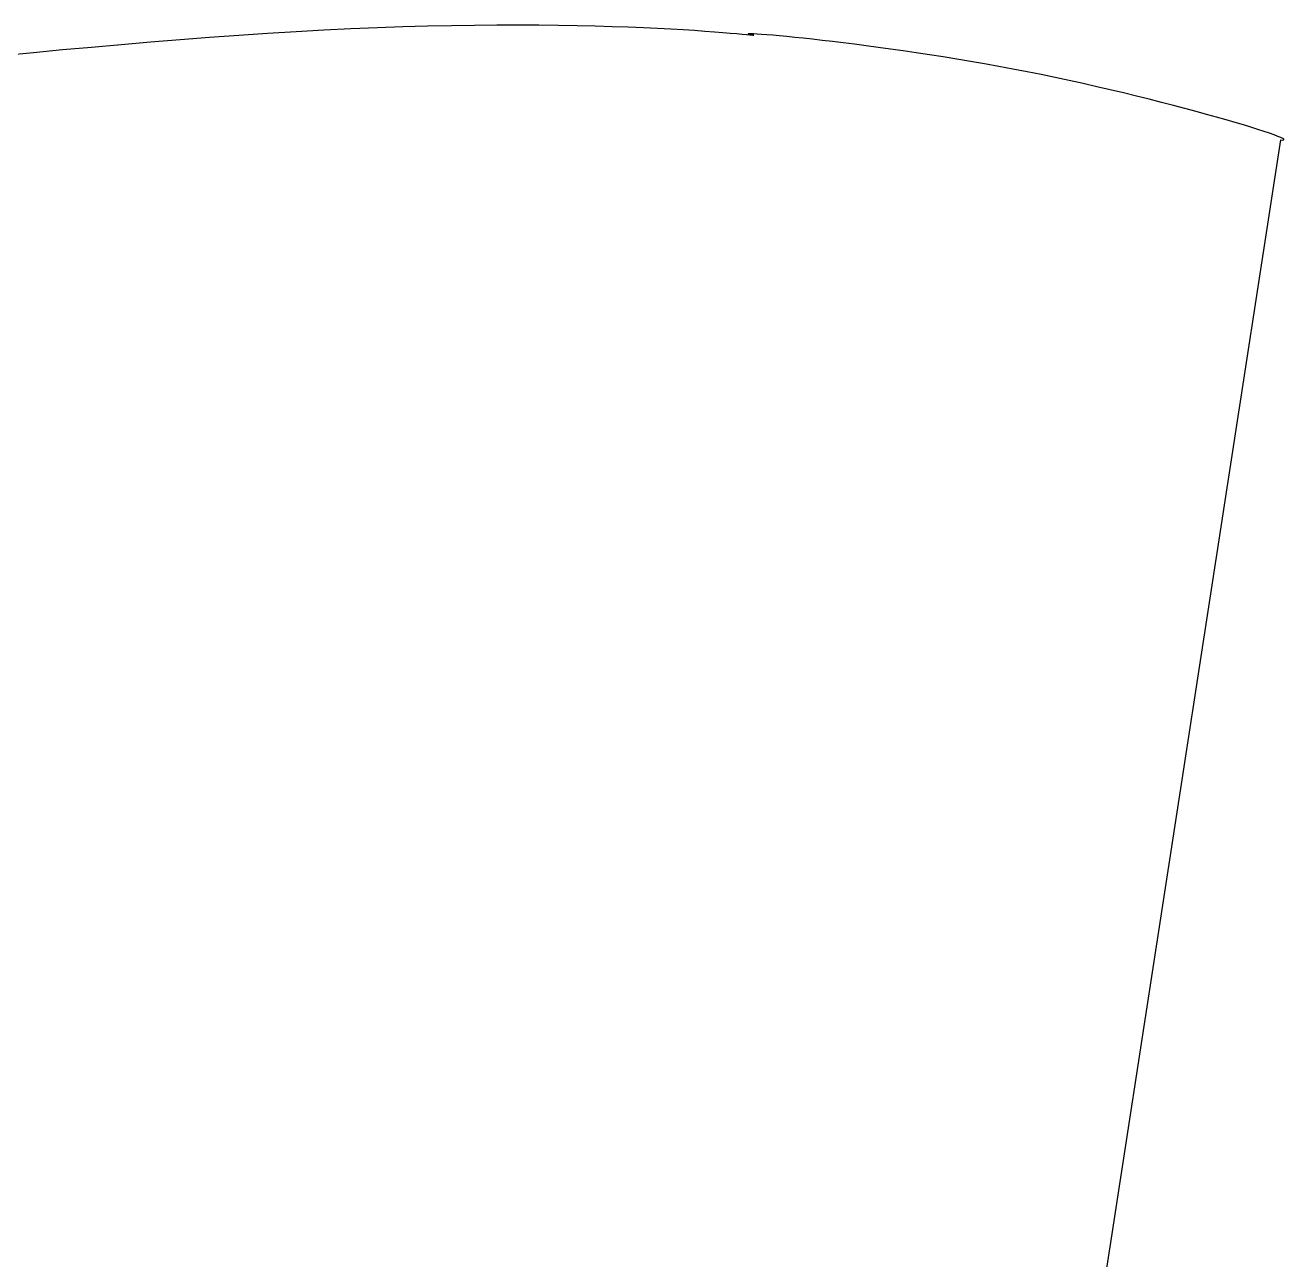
# Model space of a CAD drawing. Extents: x 3.9 to 78.6, y 0.5 to 97.3.
# Drawn here: x 31.431 to 34.147, y 90.585 to 93.25 of the extents above; entities that cross this region are included whole.
import ezdxf

# ---------------------------------------------------------------- set-up
doc = ezdxf.new("R2010")
doc.units = 0
doc.layers.add('LAYER_1', color=7, linetype='CONTINUOUS')

msp = doc.modelspace()

# ---------------------------------------------------------------- linework, layer by layer
at = {"layer": 'LAYER_1', "color": 7}
for p, q in [((32.1907, 93.244), (32.1338, 93.2417)), ((32.2458, 93.2459), (32.1907, 93.244)), ((32.2993, 93.2474), (32.2458, 93.2459)), ((32.3509, 93.2485), (32.2993, 93.2474)), ((32.4007, 93.2492), (32.3509, 93.2485)), ((32.4487, 93.2496), (32.4007, 93.2492)), ((32.4949, 93.2497), (32.4487, 93.2496)), ((32.5392, 93.2495), (32.4949, 93.2497)), ((32.5816, 93.249), (32.5392, 93.2495)), ((32.6222, 93.2484), (32.5816, 93.249)), ((32.6608, 93.2475), (32.6222, 93.2484)), ((32.6974, 93.2464), (32.6608, 93.2475)), ((32.7321, 93.2452), (32.6974, 93.2464)), ((32.7649, 93.2439), (32.7321, 93.2452)), ((32.7956, 93.2424), (32.7649, 93.2439)), ((31.7651, 93.2181), (31.7013, 93.2129)), ((31.8286, 93.223), (31.7651, 93.2181)), ((31.8916, 93.2275), (31.8286, 93.223)), ((31.9539, 93.2317), (31.8916, 93.2275)), ((32.0152, 93.2355), (31.9539, 93.2317)), ((32.0752, 93.2388), (32.0152, 93.2355)), ((32.1338, 93.2417), (32.0752, 93.2388)), ((32.8243, 93.2409), (32.7956, 93.2424)), ((32.8509, 93.2394), (32.8243, 93.2409)), ((32.8755, 93.2379), (32.8509, 93.2394)), ((32.8979, 93.2363), (32.8755, 93.2379)), ((32.9183, 93.2349), (32.8979, 93.2363)), ((32.9366, 93.2334), (32.9183, 93.2349)), ((32.9526, 93.2321), (32.9366, 93.2334)), ((32.9666, 93.2309), (32.9526, 93.2321)), ((32.9783, 93.2299), (32.9666, 93.2309)), ((32.9878, 93.229), (32.9783, 93.2299)), ((32.9951, 93.2284), (32.9878, 93.229)), ((32.993, 93.2312), (32.9909, 93.231)), ((32.9909, 93.231), (32.9909, 93.2305)), ((32.9909, 93.2305), (32.993, 93.2299)), ((32.997, 93.2312), (32.993, 93.2312)), ((32.993, 93.2299), (32.9973, 93.2291)), ((33.0001, 93.2279), (32.9951, 93.2284)), ((33.003, 93.2309), (32.997, 93.2312)), ((32.9973, 93.2291), (33.0015, 93.2283)), ((33.0029, 93.2278), (33.0001, 93.2279)), ((33.0015, 93.2283), (33.0033, 93.2279)), ((33.0033, 93.2279), (33.0029, 93.2278)), ((33.0107, 93.2305), (33.003, 93.2309)), ((33.0202, 93.2298), (33.0107, 93.2305)), ((33.0314, 93.229), (33.0202, 93.2298)), ((33.0442, 93.2279), (33.0314, 93.229)), ((33.0586, 93.2266), (33.0442, 93.2279)), ((33.0744, 93.2251), (33.0586, 93.2266)), ((33.0916, 93.2234), (33.0744, 93.2251)), ((33.1102, 93.2214), (33.0916, 93.2234)), ((33.13, 93.2192), (33.1102, 93.2214)), ((33.1511, 93.2169), (33.13, 93.2192)), ((33.1732, 93.2143), (33.1511, 93.2169)), ((31.4484, 93.1903), (31.387, 93.1843)), ((31.5108, 93.1962), (31.4484, 93.1903)), ((31.5739, 93.2019), (31.5108, 93.1962)), ((31.6375, 93.2075), (31.5739, 93.2019)), ((31.7013, 93.2129), (31.6375, 93.2075)), ((33.1964, 93.2115), (33.1732, 93.2143)), ((33.2206, 93.2084), (33.1964, 93.2115)), ((33.2457, 93.2052), (33.2206, 93.2084)), ((33.2717, 93.2017), (33.2457, 93.2052)), ((33.2984, 93.198), (33.2717, 93.2017)), ((33.3259, 93.1941), (33.2984, 93.198)), ((33.354, 93.19), (33.3259, 93.1941)), ((33.3826, 93.1856), (33.354, 93.19)), ((33.4118, 93.1811), (33.3826, 93.1856)), ((33.4413, 93.1763), (33.4118, 93.1811)), ((33.4712, 93.1713), (33.4413, 93.1763)), ((33.5014, 93.1661), (33.4712, 93.1713)), ((33.5319, 93.1606), (33.5014, 93.1661)), ((33.5624, 93.155), (33.5319, 93.1606)), ((33.5931, 93.1491), (33.5624, 93.155)), ((33.6236, 93.143), (33.5931, 93.1491)), ((33.654, 93.1367), (33.6236, 93.143)), ((33.6842, 93.1302), (33.654, 93.1367)), ((33.7142, 93.1237), (33.6842, 93.1302)), ((33.7437, 93.117), (33.7142, 93.1237)), ((33.7728, 93.1102), (33.7437, 93.117)), ((33.8014, 93.1035), (33.7728, 93.1102)), ((33.8294, 93.0967), (33.8014, 93.1035)), ((33.8568, 93.0899), (33.8294, 93.0967)), ((33.8834, 93.0832), (33.8568, 93.0899)), ((33.9091, 93.0765), (33.8834, 93.0832)), ((33.934, 93.07), (33.9091, 93.0765)), ((33.9579, 93.0635), (33.934, 93.07)), ((33.9807, 93.0573), (33.9579, 93.0635)), ((34.0024, 93.0512), (33.9807, 93.0573)), ((34.0229, 93.0453), (34.0024, 93.0512)), ((34.0422, 93.0397), (34.0229, 93.0453)), ((34.0601, 93.0344), (34.0422, 93.0397)), ((34.0765, 93.0294), (34.0601, 93.0344)), ((34.0914, 93.0247), (34.0765, 93.0294)), ((33.3059, 87.5919), (34.141, 93.0021)), ((34.1048, 93.0203), (34.0914, 93.0247)), ((34.1165, 93.0164), (34.1048, 93.0203)), ((34.1264, 93.0128), (34.1165, 93.0164)), ((34.1345, 93.0097), (34.1264, 93.0128)), ((34.1408, 93.0071), (34.1345, 93.0097)), ((34.1451, 93.005), (34.1408, 93.0071)), ((34.141, 93.0021), (34.1453, 93.0019)), ((34.1473, 93.0034), (34.1451, 93.005)), ((34.1453, 93.0019), (34.1474, 93.0024)), ((34.1474, 93.0024), (34.1473, 93.0034))]:
    msp.add_line(p, q, dxfattribs=at)

doc.saveas('drawing.dxf')
